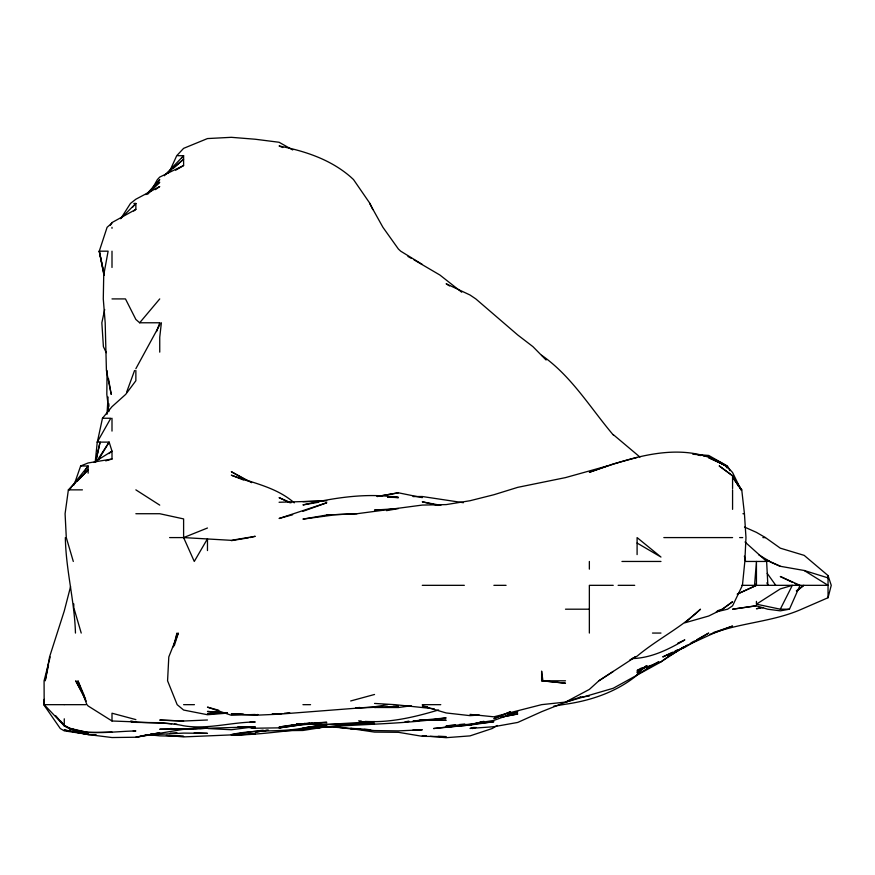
<?xml version="1.0" encoding="UTF-8"?>
<svg xmlns="http://www.w3.org/2000/svg" width="875" height="875" viewBox="0 0 875 875"><rect width="100%" height="100%" fill="white"/><g stroke="black" fill="none" stroke-linecap="round" stroke-linejoin="round"><path stroke-width="1.31" d="M107.056 370.519L106.827 394.384L108.894 411.622M107.002 414.269L108.084 397.031M741.759 585.331L754.545 585.331L756.438 561.455L756.438 585.331L737.341 594.125M202.169 728.12L207.473 728.241L183.608 729.302L135.866 737.231L112 737.538L88.134 734.552L64.269 729.98L88.134 734.398L64.269 730.855L60.277 728.536L43.75 704.67L44.188 699.366M95.233 462.011L97.256 442.116L110.797 418.25L102.473 418.25L97.333 442.116M161.383 322.777L159.742 337.214L159.742 352.144M77.219 481.272L88.134 469.82L68.37 489.858L65.089 513.723L66.292 537.589L73.303 561.455M175.864 639.691L177.002 633.062L173.381 646.888M48.53 664.891L45.216 680.805L49.558 656.928L64.269 610.98L70.569 586.589M104.683 309.52L101.85 322.777L103.403 346.642L106.269 352.691M95.703 462.011L100.078 442.116L95.594 462.011M50.181 656.928L44.078 680.805L44.177 704.67L64.269 725.834L69.081 728.536L88.134 734.103L70.033 728.536L65.417 725.845M709.887 634.353C739.561 622.584 772.352 622.136 801.62 609.197L828.045 597.723L831.25 585.331L828.045 575.564L804.18 555.373L780.303 548.166L765.45 537.589L756.438 532.372L744.505 527.056M174.322 645.63L178.292 633.062L168.798 656.928L167.573 680.805L177.166 704.67L183.608 710.041L207.473 714.733L227.358 713.125L207.473 713.595L227.358 712.939M103.917 275.045L99.269 251.18L107.1 227.303L112 223.059M74.102 484.827L80.642 465.992L88.134 462.962L112 459.025L112 451.139L109.145 442.116L97.256 442.116M156.537 331.57L159.742 322.777L139.672 322.777L135.866 319.452L125.475 298.911L112 298.911M126.744 391.869L134.564 370.519M756.438 605.697L732.572 609.197L756.438 605.839L767.67 609.197L780.303 610.848L789.447 609.197L800.034 585.331L780.303 576.505L792.553 582.389M169.662 171.216L176.717 155.706L183.608 148.356L207.473 138.567L231.339 137.32L255.216 139.234L279.081 142.264L292.709 149.942M756.438 604.177L780.303 609.197L792.334 585.331L780.303 588.919L756.438 604.177L756.438 601.366M135.866 368.692L159.742 324.888L159.742 322.777M152.239 188.661L157.402 179.572L159.742 177.078L183.608 165.528L183.608 155.706L177.625 155.706M98.831 459.167L109.145 442.116L97.344 460.305M110.239 225.411L112 222.556L135.866 209.377L135.866 203.438L133.875 203.438M121.023 218.214L130.473 203.438L135.866 199.216L159.742 186.539L155.4 189.613M84.372 471.669L88.134 465.992L80.642 465.992M157.467 182.984L159.742 179.572L147.262 193.495M181.989 157.872L183.608 155.706L164.325 175.755M102.473 418.25L112 406.667L125.683 394.384L135.866 380.734L135.866 370.519M139.672 322.777L159.742 298.911M132.42 207.419L135.866 203.438L120.597 218.717M70.864 487.944L69.037 489.858L88.134 465.992L88.134 473.167M147.656 194.217L151.375 190.531M153.234 188.694L159.742 182.241L145.808 194.611M633.062 658.109L635.392 656.928L598.872 680.805L589.356 689.413L565.491 702.1L541.625 704.648L493.883 716.822L470.017 714.383M167.639 173.359L170.636 170.702M173.622 168.044L183.608 159.184L165.966 174.245M796.655 591.27L803.819 585.331L796.338 590.855M108.948 453.622L112 451.139L93.811 462.448M754.545 585.331L756.438 583.811M666.63 657.65L660.964 661.938L613.233 688.264L565.491 702.198L541.625 711.692L517.759 722.433L493.883 726.709L470.017 728.438L473.791 727.431M133.7 211.006L135.866 209.377M640.347 672.372C619.445 690.856 592.834 700.339 565.491 704.222L553.7 706.202M640.347 672.186L637.098 674.592L658.689 661.927M686.995 645.312L667.581 656.928M646.702 665.941L637.098 672.7L647.183 665.941M598.828 680.805L613.233 671.464M497.295 725.484L492.188 728.536L470.017 735.886L446.152 737.68L430.238 736.356M683.736 647.019L668.314 656.272L683.736 647.062L660.964 661.806L637.098 670.48L641.648 667.898M175.645 170.209L183.608 165.528M690.802 643.037L694.378 641.036M696.773 639.712L708.706 633.062L684.83 647.369L662.747 656.928L672.558 652.236M646.647 667.844L651.416 665.438M653.811 664.234L658.58 661.839M629.923 659.87L637.098 656.162C657.344 639.198 681.406 627.506 700.481 609.197L684.83 622.825L708.706 616.022L722.531 609.197L732.572 601.727L722.247 609.197L717.325 610.827M675.019 651.055L677.469 649.884M474.633 727.409L472.227 728.536L476.055 727.398M677.677 643.267L684.83 639.92C668.577 649.425 651.022 658.197 631.794 658.591M737.341 594.048L756.438 585.331L828.045 585.331L804.18 570.489L780.303 566.289L770.12 561.947M686.022 645.87L714.033 633.062L732.572 626.052L713.311 632.625M510.223 711.769L493.883 718.648L510.223 711.998M169.608 537.589L183.608 537.589L207.473 528.008M573.027 699.366L565.491 702.198L580.562 697.036M302.936 511.317L326.812 502.742L279.081 518.492L292.644 514.741M637.098 457.428L613.233 463.958L589.356 472.292C632.505 457.264 684.556 438.889 726.545 465.992L708.706 457.702L726.666 465.992L732.572 472.511L741.048 489.858M607.163 465.992L565.491 477.608L517.759 487.342L493.883 494.736L470.017 500.73L446.152 504.602L422.286 505.072L356.978 513.723L326.812 515.025L302.936 519.105L330.794 515.386M105.722 460.863L112 459.025M438.616 709.953C414.914 717.03 390.152 723.002 365.269 721.394M507.708 714.645L517.759 711.769L493.883 720.398L470.017 724.248L446.152 725.867L455.438 724.938M446.152 727.092L470.017 725.036L493.883 721.722L433.562 728.536L470.017 725.036L482.584 721.58M350.678 700.962L374.544 694.477M470.017 725.036L483.842 721.306M760.211 607.797L756.438 608.748L763.066 607.666M249.867 537.589L255.216 536.309L231.339 540.334L183.608 537.589L183.608 518.919L159.742 513.723L135.866 513.723M716.264 611.877L727.606 609.197L732.572 605.806L742.438 585.331L744.833 561.455L745.97 537.589L744.439 513.723L741.748 489.858L732.572 477.323L741.748 489.858M147.798 734.672L135.866 737.231L159.742 732.889L155.761 733.348M500.522 717.314L517.759 713.956L500.522 717.227M250.119 727.344L231.339 729.739L208.119 728.536M377.202 496.508L398.409 492.8L422.286 497.645M386.477 510.65L398.409 508.572L374.544 510.059L381.183 510.147M377.202 496.464L398.409 492.8M318.85 502.217L302.936 504.919C334.195 497.777 366.395 492.537 398.409 497.525L387.811 497.23M326.812 724.073L302.936 728.098C279.223 732.605 254.92 729.006 231.339 734.639L263.167 730.177M231.339 540.663L248.544 537.808M309.575 723.144L279.081 727.016L292.337 724.959M387.68 704.67L374.544 706.781L279.081 714.186L255.216 715.247L231.339 713.694L243.272 714.087M267.269 730.231L255.216 732.134L268.472 730.133M411.283 705.742L398.409 707.525L374.544 707.481L382.506 706.825M580.081 697.288L589.356 696.008M281.728 713.617L272.442 714.098M284.375 713.289L289.68 712.622M203.514 727.617L183.608 729.4L170.406 728.536L182.284 728.984L159.742 729.236L182.273 729.039M251.234 726.677L255.216 726.775L183.608 729.028L203.448 727.617L196.787 728.098M150.456 733.95L153.103 733.655M419.628 720.18L446.152 720.245L422.286 720.169L413 721.033L446.152 717.905C406.547 723.8 366.614 723.986 326.812 726.906C294.919 729.214 263.32 734.869 231.339 735.186L255.216 733.895L183.608 736.903L166.37 735.405M459.408 724.544L464.712 724.008M409.019 721.383L405.048 721.755L409.019 721.394M356.978 513.723L326.812 515.025M311.828 728.186L350.678 724.708M314.88 723.177L296.308 724.391L301.613 724.03M311.555 728.208L326.812 726.873M355.983 707.82L359.964 707.481M195.398 728.536L207.473 727.606M304.27 723.833L312.222 723.231M479.303 715.028L470.017 715.641L446.152 712.95L422.286 705.961L427.591 706.825M145.152 735.066L183.608 733.097L207.473 733.359L194.217 732.823M170.341 733.163L176.969 732.78M55.727 715.75L64.269 725.812C86.669 736.706 112 731.237 135.866 730.975L133.219 730.92M183.608 721.033L159.742 720.081L183.608 721.022L207.473 719.994M314.88 722.816L326.812 722.312L296.308 724.369M321.508 725.397L326.812 725.178L302.936 728.098L326.812 724.489L374.544 721.591L359.964 721.722M355.983 708.072L398.409 706.366L393.116 706.333M296.308 724.172L298.966 724.084L279.081 727.858L255.216 728.219L244.606 726.742M199.708 728.536L207.473 728.263M279.081 502.261L326.812 500.872M302.936 501.681L322.831 501.025M255.216 714.481L231.339 715.269L207.473 707.142L218.783 710.27M340.069 723.745L374.544 723.494L326.812 724.489L304.27 723.384M304.27 723.909L318.85 723.57M112 732.08L88.134 732.583L70.766 728.536M249.911 722.105L255.216 722.006C231.153 722.127 207.681 729.717 183.608 725.78C166.108 721.831 148.137 723.636 130.561 721.394L135.866 722.378L159.742 722.706L171.675 723.778M413 729.947L422.286 729.783L398.409 730.888L374.544 730.57L350.678 728.536L359.964 728.689M281.728 730.68L302.936 730.472L326.812 726.666L370.573 729.783M413 496.562L422.286 496.519L463.389 502.709M104.125 275.045L99.269 251.18L108.117 251.18L103.731 275.045L103.283 298.911L105.186 322.777L106.422 370.519L111.213 394.384L108.445 378.47M68.37 489.858L82.414 489.858M742.941 513.723L744.439 513.723M663.83 537.589L732.572 537.589M739.638 537.589L742.7 537.589M762.88 537.589L765.45 537.589M621.95 561.455L660.964 561.455M766.905 582.816L767.867 585.331L766.631 561.455L745.686 561.455L744.384 556.161M422.286 585.331L464.33 585.331M493.883 585.331L506.078 585.331M613.233 585.331L589.356 585.331L589.356 633.062M618.122 585.331L634.703 585.331M565.491 609.197L589.356 609.197M780.303 609.197L789.447 609.197M652.477 633.062L660.964 633.062M541.625 680.805L565.491 683.2L542.916 680.805L541.625 671.103L541.625 680.805L565.491 680.805M43.75 704.67L64.083 704.67M64.269 704.67L85.728 704.67M183.608 704.67L194.436 704.67M302.936 704.67L310.548 704.67M422.286 704.67L440.77 704.67M359.964 728.875L350.678 728.864L339.817 727.562M96.086 734.672L88.134 734.628L69.322 728.536L85.619 733.152M84.361 695.877L77.908 680.805L86.909 704.67L88.134 705.983L112 720.989L135.866 721.919L131.884 721.35M426.267 735.853L422.286 735.7L426.267 736.028M438.2 736.323L446.152 736.63L422.286 736.312L398.409 732.32L374.544 732.102L350.678 728.536L359.964 729.094M358.63 720.88L361.287 721M374.544 703.434L395.073 704.67L434.219 708.783M363.934 729.334L370.573 729.728M169.017 735.438L183.608 736.367L159.742 735.853L147.798 734.617M220.73 712.337L207.473 711.441L227.358 713.366M237.967 726.655L255.216 727.814L245.93 726.688M692.792 454.245L708.706 455.448L727.344 465.992L729.958 470.63M174.322 724.019L176.969 724.259M243.272 726.72L255.216 727.923L245.93 726.753M698.097 455.208L700.744 455.514M703.402 455.82L708.706 456.444L725.659 465.992L727.191 468.048M333.309 726.764L337.214 727.245M130.561 721.361L135.866 722.181L131.884 721.492M440.847 505.356L422.286 501.823L438.2 505.455M135.866 719.611L112 713.213L112 720.989M804.18 570.489L828.045 577.894M765.986 560.186L769.562 561.455L765.986 560.011M243.906 480.145L231.339 475.191C252.864 482.989 276.577 487.277 294.263 502.863M282.844 147.514L279.081 145.972C304.927 151.047 330.433 159.381 350.678 176.958L353.511 179.572L369.95 203.438L372.827 209.573M291.003 502.841L279.081 497.634L289.811 502.709M780.303 566.289L769.825 561.455L758.669 554.761M794.992 583.559L797.442 584.741M251.628 482.661L231.339 471.712L247.253 480.823M407.958 256.473L411.545 258.464M413.93 259.788L439.928 275.045L461.716 292.217M637.098 543.036L660.964 557.047L637.098 537.589L637.098 554.608M422.286 264.425L400.706 251.18L398.409 249.047L382.922 227.303L369.633 203.438M449.564 285.928L446.152 283.784L470.017 295.006L475.814 298.911L517.759 335.005L532.93 346.642L546.087 360.019M135.866 489.858L159.742 505.127M613.233 434.58L639.942 457.056M541.625 355.25C571.419 376.02 590.166 407.673 613.233 434.919M745.019 541.986L766.631 561.455M60.681 721.077L63.372 724.15M767.233 573.398L775.775 585.331M738.522 486.336L732.572 475.792L719.316 465.992L732.572 475.792L741.147 489.858L732.572 475.727L732.572 488.578M85.52 698.545L75.709 680.805L86.264 701.094M183.608 537.589L194.272 561.455L207.473 538.792L207.473 550.561M74.233 609.197L81.222 633.062M99.269 251.18L103.567 271.064M75.458 633.062C74.55 600.983 65.844 569.723 65.352 537.589M108.806 403.67L108.97 406.317M73.773 603.892L73.795 609.197M828.045 575.564L828.045 597.723M732.572 489.858L732.572 509.348M589.356 561.455L589.356 569.144M112 227.303L112 228.32M112 251.18L112 267.466M112 418.25L112 431.091M64.269 718.802L64.269 725.834M646.067 666.137L637.098 671.803L646.188 666.137M257.863 714.525L255.216 715.028L257.863 714.547M302.936 724.5L279.081 727.913L302.936 724.62L318.85 723.855L302.936 724.5M279.081 713.836L272.442 713.694L279.081 713.836M398.409 497.47L387.811 497.088L398.409 497.525"/></g></svg>
